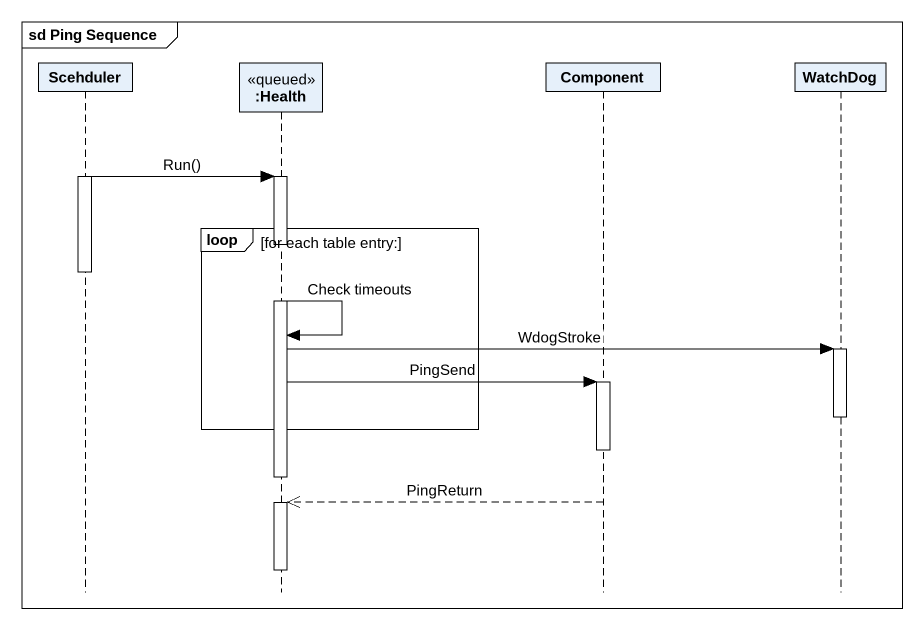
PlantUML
@startuml
mainframe sd Ping Sequence
hide footbox
participant Scehduler
participant ":Health" as Health <<queued>>
participant "Component" as Component_
participant WatchDog

activate Scehduler
Scehduler -> Health : Run()
activate Health
loop for each table entry:
  deactivate Scehduler
  Health -> Health : Check timeouts
  Health -> WatchDog : WdogStroke
  activate WatchDog
  Health -> Component_ : PingSend
  activate Component_
  deactivate WatchDog
end
deactivate Component_
deactivate Health
Component_ -->> Health : PingReturn
activate Health
deactivate Health
@enduml
